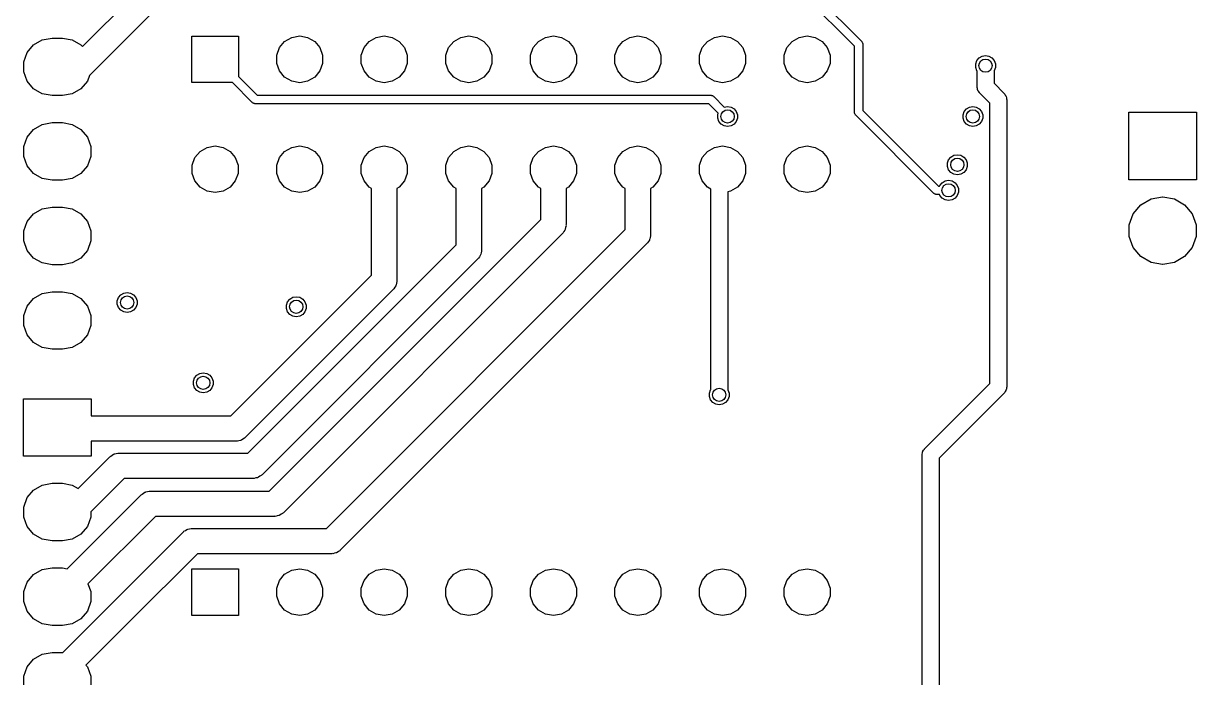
# Model space of a CAD drawing. Extents: x 10 to 287, y -200 to -10.
# Drawn here: x 82.48 to 117.72, y -109.56 to -89.92 of the extents above; entities that cross this region are included whole.
import ezdxf

# ---------------------------------------------------------------- set-up
doc = ezdxf.new("R2010")
doc.units = 0
doc.header["$MEASUREMENT"] = 0
doc.layers.add('BLACK', color=7, linetype='CONTINUOUS')

msp = doc.modelspace()

# ---------------------------------------------------------------- linework, layer by layer
at = {"layer": 'Black'}
for p, q in [((84.2576, -90.6136), (86.6706, -88.2006)), ((105.5, -88.3022), (107.659, -90.4612)), ((107.442, -90.6036), (105.357, -88.519)), ((87.0978, -88.851), (84.468, -91.4808)), ((82.7886, -90.5584), (83.0483, -90.4085)), ((83.0483, -90.4085), (83.3437, -90.3564)), ((83.3437, -90.3564), (83.6563, -90.3564)), ((83.6563, -90.3564), (83.9517, -90.4085)), ((83.9517, -90.4085), (84.2114, -90.5584)), ((87.5411, -91.694), (87.5411, -90.297)), ((87.5411, -90.297), (88.9381, -90.297)), ((88.9381, -90.297), (88.9381, -91.5144)), ((90.1724, -90.6449), (90.3289, -90.4584)), ((90.3289, -90.4584), (90.5398, -90.3366)), ((90.5398, -90.3366), (90.7796, -90.2943)), ((90.7796, -90.2943), (91.0194, -90.3366)), ((91.0194, -90.3366), (91.2303, -90.4584)), ((91.2303, -90.4584), (91.3868, -90.6449)), ((92.7124, -90.6449), (92.8689, -90.4584)), ((92.8689, -90.4584), (93.0798, -90.3366)), ((93.0798, -90.3366), (93.3196, -90.2943)), ((93.3196, -90.2943), (93.5594, -90.3366)), ((93.5594, -90.3366), (93.7703, -90.4584)), ((93.7703, -90.4584), (93.9268, -90.6449)), ((95.2524, -90.6449), (95.4089, -90.4584)), ((95.4089, -90.4584), (95.6198, -90.3366)), ((95.6198, -90.3366), (95.8596, -90.2943)), ((95.8596, -90.2943), (96.0994, -90.3366)), ((96.0994, -90.3366), (96.3103, -90.4584)), ((96.3103, -90.4584), (96.4668, -90.6449)), ((97.7924, -90.6449), (97.9489, -90.4584)), ((97.9489, -90.4584), (98.1598, -90.3366)), ((98.1598, -90.3366), (98.3996, -90.2943)), ((98.3996, -90.2943), (98.6394, -90.3366)), ((98.6394, -90.3366), (98.8503, -90.4584)), ((98.8503, -90.4584), (99.0068, -90.6449)), ((100.332, -90.6449), (100.489, -90.4584)), ((100.489, -90.4584), (100.7, -90.3366)), ((100.7, -90.3366), (100.94, -90.2943)), ((100.94, -90.2943), (101.179, -90.3366)), ((101.179, -90.3366), (101.39, -90.4584)), ((101.39, -90.4584), (101.547, -90.6449)), ((102.872, -90.6449), (103.029, -90.4584)), ((103.029, -90.4584), (103.24, -90.3366)), ((103.24, -90.3366), (103.48, -90.2943)), ((103.48, -90.2943), (103.719, -90.3366)), ((103.719, -90.3366), (103.93, -90.4584)), ((103.93, -90.4584), (104.087, -90.6449)), ((105.412, -90.6449), (105.569, -90.4584)), ((105.569, -90.4584), (105.78, -90.3366)), ((105.78, -90.3366), (106.02, -90.2943)), ((106.02, -90.2943), (106.259, -90.3366)), ((106.259, -90.3366), (106.47, -90.4584)), ((106.47, -90.4584), (106.627, -90.6449)), ((107.659, -90.4612), (107.662, -90.4658)), ((107.662, -90.4658), (107.666, -90.4694)), ((107.666, -90.4694), (107.675, -90.4837)), ((107.675, -90.4837), (107.684, -90.4973)), ((107.684, -90.4973), (107.686, -90.5027)), ((107.686, -90.5027), (107.688, -90.5076)), ((107.688, -90.5076), (107.691, -90.5239)), ((107.691, -90.5239), (107.696, -90.5399)), ((107.696, -90.5399), (107.695, -90.5455)), ((107.695, -90.5455), (107.696, -90.551)), ((82.4932, -91.07), (82.5958, -90.7882)), ((82.5958, -90.7882), (82.7886, -90.5584)), ((84.2114, -90.5584), (84.2576, -90.6136)), ((90.0891, -90.8737), (90.1724, -90.6449)), ((90.0891, -91.1173), (90.0891, -90.8737)), ((91.3868, -90.6449), (91.4701, -90.8737)), ((91.4701, -90.8737), (91.4701, -91.1173)), ((92.6291, -90.8737), (92.7124, -90.6449)), ((92.6291, -91.1173), (92.6291, -90.8737)), ((93.9268, -90.6449), (94.0101, -90.8737)), ((94.0101, -90.8737), (94.0101, -91.1173)), ((95.1691, -90.8737), (95.2524, -90.6449)), ((95.1691, -91.1173), (95.1691, -90.8737)), ((96.4668, -90.6449), (96.5501, -90.8737)), ((96.5501, -90.8737), (96.5501, -91.1173)), ((97.7091, -90.8737), (97.7924, -90.6449)), ((97.7091, -91.1173), (97.7091, -90.8737)), ((99.0068, -90.6449), (99.0901, -90.8737)), ((99.0901, -90.8737), (99.0901, -91.1173)), ((100.249, -90.8737), (100.332, -90.6449)), ((100.249, -91.1173), (100.249, -90.8737)), ((101.547, -90.6449), (101.63, -90.8737)), ((101.63, -90.8737), (101.63, -91.1173)), ((102.789, -90.8737), (102.872, -90.6449)), ((102.789, -91.1173), (102.789, -90.8737)), ((104.087, -90.6449), (104.17, -90.8737)), ((104.17, -90.8737), (104.17, -91.1173)), ((105.329, -90.8737), (105.412, -90.6449)), ((105.329, -91.1173), (105.329, -90.8737)), ((106.627, -90.6449), (106.71, -90.8737)), ((106.71, -90.8737), (106.71, -91.1173)), ((107.442, -92.583), (107.442, -90.6036)), ((107.696, -90.551), (107.696, -92.5304)), ((111.276, -90.9033), (111.379, -90.8851)), ((111.379, -90.8851), (111.482, -90.9033)), ((82.4932, -91.37), (82.4932, -91.07)), ((90.1724, -91.3461), (90.0891, -91.1173)), ((91.4701, -91.1173), (91.3868, -91.3461)), ((92.7124, -91.3461), (92.6291, -91.1173)), ((94.0101, -91.1173), (93.9268, -91.3461)), ((95.2524, -91.3461), (95.1691, -91.1173)), ((96.5501, -91.1173), (96.4668, -91.3461)), ((97.7924, -91.3461), (97.7091, -91.1173)), ((99.0901, -91.1173), (99.0068, -91.3461)), ((100.332, -91.3461), (100.249, -91.1173)), ((101.63, -91.1173), (101.547, -91.3461)), ((102.872, -91.3461), (102.789, -91.1173)), ((104.17, -91.1173), (104.087, -91.3461)), ((105.412, -91.3461), (105.329, -91.1173)), ((106.71, -91.1173), (106.627, -91.3461)), ((111.083, -91.1338), (111.118, -91.0356)), ((111.083, -91.2382), (111.083, -91.1338)), ((111.118, -91.3364), (111.083, -91.2382)), ((111.118, -91.0356), (111.186, -90.9555)), ((111.186, -90.9555), (111.276, -90.9033)), ((111.482, -90.9033), (111.572, -90.9555)), ((111.572, -90.9555), (111.64, -91.0356)), ((111.64, -91.0356), (111.675, -91.1338)), ((111.675, -91.2382), (111.64, -91.3364)), ((111.675, -91.1338), (111.675, -91.2382)), ((82.5958, -91.6518), (82.4932, -91.37)), ((84.4659, -91.4823), (84.4042, -91.6518)), ((84.468, -91.4808), (84.4659, -91.4823)), ((88.9381, -91.5144), (89.4987, -92.075)), ((90.3289, -91.5326), (90.1724, -91.3461)), ((90.5398, -91.6544), (90.3289, -91.5326)), ((91.2303, -91.5326), (91.0194, -91.6544)), ((91.3868, -91.3461), (91.2303, -91.5326)), ((92.8689, -91.5326), (92.7124, -91.3461)), ((93.0798, -91.6544), (92.8689, -91.5326)), ((93.7703, -91.5326), (93.5594, -91.6544)), ((93.9268, -91.3461), (93.7703, -91.5326)), ((95.4089, -91.5326), (95.2524, -91.3461)), ((95.6198, -91.6544), (95.4089, -91.5326)), ((96.3103, -91.5326), (96.0994, -91.6544)), ((96.4668, -91.3461), (96.3103, -91.5326)), ((97.9489, -91.5326), (97.7924, -91.3461)), ((98.1598, -91.6544), (97.9489, -91.5326)), ((98.8503, -91.5326), (98.6394, -91.6544)), ((99.0068, -91.3461), (98.8503, -91.5326)), ((100.489, -91.5326), (100.332, -91.3461)), ((100.7, -91.6544), (100.489, -91.5326)), ((101.39, -91.5326), (101.179, -91.6544)), ((101.547, -91.3461), (101.39, -91.5326)), ((103.029, -91.5326), (102.872, -91.3461)), ((103.24, -91.6544), (103.029, -91.5326)), ((103.93, -91.5326), (103.719, -91.6544)), ((104.087, -91.3461), (103.93, -91.5326)), ((105.569, -91.5326), (105.412, -91.3461)), ((105.78, -91.6544), (105.569, -91.5326)), ((106.47, -91.5326), (106.259, -91.6544)), ((106.627, -91.3461), (106.47, -91.5326)), ((111.125, -91.3442), (111.118, -91.3364)), ((111.125, -91.821), (111.125, -91.3442)), ((111.64, -91.3364), (111.633, -91.3442)), ((111.633, -91.3442), (111.633, -91.7158)), ((82.7886, -91.8816), (82.5958, -91.6518)), ((83.0483, -92.0315), (82.7886, -91.8816)), ((84.2114, -91.8816), (83.9517, -92.0315)), ((84.4042, -91.6518), (84.2114, -91.8816)), ((88.7585, -91.694), (87.5411, -91.694)), ((89.3563, -92.2918), (88.7585, -91.694)), ((90.7796, -91.6967), (90.5398, -91.6544)), ((91.0194, -91.6544), (90.7796, -91.6967)), ((93.3196, -91.6967), (93.0798, -91.6544)), ((93.5594, -91.6544), (93.3196, -91.6967)), ((95.8596, -91.6967), (95.6198, -91.6544)), ((96.0994, -91.6544), (95.8596, -91.6967)), ((98.3996, -91.6967), (98.1598, -91.6544)), ((98.6394, -91.6544), (98.3996, -91.6967)), ((100.94, -91.6967), (100.7, -91.6544)), ((101.179, -91.6544), (100.94, -91.6967)), ((103.48, -91.6967), (103.24, -91.6544)), ((103.719, -91.6544), (103.48, -91.6967)), ((106.02, -91.6967), (105.78, -91.6544)), ((106.259, -91.6544), (106.02, -91.6967)), ((111.127, -91.832), (111.125, -91.821)), ((111.126, -91.8431), (111.127, -91.832)), ((111.135, -91.8752), (111.126, -91.8431)), ((111.14, -91.9079), (111.135, -91.8752)), ((111.146, -91.9176), (111.14, -91.9079)), ((111.149, -91.9283), (111.146, -91.9176)), ((111.168, -91.9555), (111.149, -91.9283)), ((111.184, -91.9843), (111.168, -91.9555)), ((111.633, -91.7158), (111.94, -92.0224)), ((83.3437, -92.0836), (83.0483, -92.0315)), ((83.6563, -92.0836), (83.3437, -92.0836)), ((83.9517, -92.0315), (83.6563, -92.0836)), ((89.3609, -92.295), (89.3563, -92.2918)), ((89.3645, -92.2993), (89.3609, -92.295)), ((89.3788, -92.3076), (89.3645, -92.2993)), ((89.3924, -92.3171), (89.3788, -92.3076)), ((89.4987, -92.075), (103.124, -92.075)), ((103.124, -92.075), (103.13, -92.076)), ((103.13, -92.076), (103.135, -92.0755)), ((103.135, -92.0755), (103.151, -92.0798)), ((103.151, -92.0798), (103.167, -92.0827)), ((103.167, -92.0827), (103.172, -92.0855)), ((103.172, -92.0855), (103.178, -92.0869)), ((103.178, -92.0869), (103.191, -92.0964)), ((103.191, -92.0964), (103.206, -92.1047)), ((103.206, -92.1047), (103.209, -92.109)), ((103.209, -92.109), (103.214, -92.1122)), ((103.214, -92.1122), (103.529, -92.4274)), ((111.193, -91.9915), (111.184, -91.9843)), ((111.199, -92.0006), (111.193, -91.9915)), ((111.506, -92.3072), (111.199, -92.0006)), ((111.506, -100.733), (111.506, -92.3072)), ((111.94, -92.0224), (111.946, -92.0315)), ((111.946, -92.0315), (111.955, -92.0387)), ((111.955, -92.0387), (111.971, -92.0675)), ((111.971, -92.0675), (111.99, -92.0947)), ((111.99, -92.0947), (111.993, -92.1054)), ((111.993, -92.1054), (111.999, -92.1151)), ((111.999, -92.1151), (112.004, -92.1478)), ((112.004, -92.1478), (112.013, -92.1799)), ((112.013, -92.1799), (112.012, -92.191)), ((112.012, -92.191), (112.014, -92.202)), ((112.014, -92.202), (112.014, -100.838)), ((89.3978, -92.3185), (89.3924, -92.3171)), ((89.4027, -92.3213), (89.3978, -92.3185)), ((89.419, -92.3242), (89.4027, -92.3213)), ((89.435, -92.3285), (89.419, -92.3242)), ((89.4406, -92.328), (89.435, -92.3285)), ((89.4461, -92.329), (89.4406, -92.328)), ((103.071, -92.329), (89.4461, -92.329)), ((103.353, -92.6105), (103.071, -92.329)), ((103.336, -92.6578), (103.353, -92.6105)), ((103.336, -92.7622), (103.336, -92.6578)), ((103.529, -92.4273), (103.632, -92.4091)), ((103.529, -92.4274), (103.529, -92.4273)), ((103.632, -92.4091), (103.735, -92.4273)), ((103.735, -92.4273), (103.825, -92.4795)), ((103.825, -92.4795), (103.893, -92.5596)), ((103.893, -92.5596), (103.928, -92.6578)), ((103.928, -92.6578), (103.928, -92.7622)), ((107.443, -92.5885), (107.442, -92.583)), ((107.442, -92.5941), (107.443, -92.5885)), ((107.447, -92.6101), (107.442, -92.5941)), ((107.45, -92.6264), (107.447, -92.6101)), ((107.452, -92.6313), (107.45, -92.6264)), ((107.454, -92.6367), (107.452, -92.6313)), ((107.463, -92.6503), (107.454, -92.6367)), ((107.472, -92.6646), (107.463, -92.6503)), ((107.696, -92.5304), (109.969, -94.803)), ((110.702, -92.6578), (110.737, -92.5596)), ((110.702, -92.7622), (110.702, -92.6578)), ((110.737, -92.5596), (110.805, -92.4795)), ((110.805, -92.4795), (110.895, -92.4273)), ((110.895, -92.4273), (110.998, -92.4091)), ((110.998, -92.4091), (111.101, -92.4273)), ((111.101, -92.4273), (111.191, -92.4795)), ((111.191, -92.4795), (111.259, -92.5596)), ((111.259, -92.5596), (111.294, -92.6578)), ((111.294, -92.6578), (111.294, -92.7622)), ((115.684, -94.616), (115.684, -92.584)), ((115.684, -92.584), (117.716, -92.584)), ((117.716, -92.584), (117.716, -94.616)), ((82.7886, -93.0984), (83.0483, -92.9485)), ((83.0483, -92.9485), (83.3437, -92.8964)), ((83.3437, -92.8964), (83.6563, -92.8964)), ((83.6563, -92.8964), (83.9517, -92.9485)), ((83.9517, -92.9485), (84.2114, -93.0984)), ((103.371, -92.8604), (103.336, -92.7622)), ((103.439, -92.9405), (103.371, -92.8604)), ((103.529, -92.9927), (103.439, -92.9405)), ((103.632, -93.0109), (103.529, -92.9927)), ((103.735, -92.9927), (103.632, -93.0109)), ((103.825, -92.9405), (103.735, -92.9927)), ((103.893, -92.8604), (103.825, -92.9405)), ((103.928, -92.7622), (103.893, -92.8604)), ((107.476, -92.6682), (107.472, -92.6646)), ((107.479, -92.6728), (107.476, -92.6682)), ((109.826, -95.0198), (107.479, -92.6728)), ((110.737, -92.8604), (110.702, -92.7622)), ((110.805, -92.9405), (110.737, -92.8604)), ((110.895, -92.9927), (110.805, -92.9405)), ((110.998, -93.0109), (110.895, -92.9927)), ((111.101, -92.9927), (110.998, -93.0109)), ((111.191, -92.9405), (111.101, -92.9927)), ((111.259, -92.8604), (111.191, -92.9405)), ((111.294, -92.7622), (111.259, -92.8604)), ((82.4932, -93.61), (82.5958, -93.3282)), ((82.5958, -93.3282), (82.7886, -93.0984)), ((84.2114, -93.0984), (84.4042, -93.3282)), ((84.4042, -93.3282), (84.5068, -93.61)), ((82.4932, -93.91), (82.4932, -93.61)), ((84.5068, -93.61), (84.5068, -93.91)), ((87.7889, -93.7604), (87.9998, -93.6386)), ((87.9998, -93.6386), (88.2396, -93.5963)), ((88.2396, -93.5963), (88.4794, -93.6386)), ((88.4794, -93.6386), (88.6903, -93.7604)), ((90.3289, -93.7604), (90.5398, -93.6386)), ((90.5398, -93.6386), (90.7796, -93.5963)), ((90.7796, -93.5963), (91.0194, -93.6386)), ((91.0194, -93.6386), (91.2303, -93.7604)), ((92.8689, -93.7604), (93.0798, -93.6386)), ((93.0798, -93.6386), (93.3196, -93.5963)), ((93.3196, -93.5963), (93.5594, -93.6386)), ((93.5594, -93.6386), (93.7703, -93.7604)), ((95.4089, -93.7604), (95.6198, -93.6386)), ((95.6198, -93.6386), (95.8596, -93.5963)), ((95.8596, -93.5963), (96.0994, -93.6386)), ((96.0994, -93.6386), (96.3103, -93.7604)), ((97.9489, -93.7604), (98.1598, -93.6386)), ((98.1598, -93.6386), (98.3996, -93.5963)), ((98.3996, -93.5963), (98.6394, -93.6386)), ((98.6394, -93.6386), (98.8503, -93.7604)), ((100.489, -93.7604), (100.7, -93.6386)), ((100.7, -93.6386), (100.94, -93.5963)), ((100.94, -93.5963), (101.179, -93.6386)), ((101.179, -93.6386), (101.39, -93.7604)), ((103.029, -93.7604), (103.24, -93.6386)), ((103.24, -93.6386), (103.48, -93.5963)), ((103.48, -93.5963), (103.719, -93.6386)), ((103.719, -93.6386), (103.93, -93.7604)), ((105.569, -93.7604), (105.78, -93.6386)), ((105.78, -93.6386), (106.02, -93.5963)), ((106.02, -93.5963), (106.259, -93.6386)), ((106.259, -93.6386), (106.47, -93.7604)), ((82.5958, -94.1918), (82.4932, -93.91)), ((84.5068, -93.91), (84.4042, -94.1918)), ((87.5491, -94.1757), (87.6324, -93.9469)), ((87.6324, -93.9469), (87.7889, -93.7604)), ((88.6903, -93.7604), (88.8468, -93.9469)), ((88.8468, -93.9469), (88.9301, -94.1757)), ((90.0891, -94.1757), (90.1724, -93.9469)), ((90.1724, -93.9469), (90.3289, -93.7604)), ((91.2303, -93.7604), (91.3868, -93.9469)), ((91.3868, -93.9469), (91.4701, -94.1757)), ((92.6291, -94.1757), (92.7124, -93.9469)), ((92.7124, -93.9469), (92.8689, -93.7604)), ((93.7703, -93.7604), (93.9268, -93.9469)), ((93.9268, -93.9469), (94.0101, -94.1757)), ((95.1691, -94.1757), (95.2524, -93.9469)), ((95.2524, -93.9469), (95.4089, -93.7604)), ((96.3103, -93.7604), (96.4668, -93.9469)), ((96.4668, -93.9469), (96.5501, -94.1757)), ((97.7091, -94.1757), (97.7924, -93.9469)), ((97.7924, -93.9469), (97.9489, -93.7604)), ((98.8503, -93.7604), (99.0068, -93.9469)), ((99.0068, -93.9469), (99.0901, -94.1757)), ((100.249, -94.1757), (100.332, -93.9469)), ((100.332, -93.9469), (100.489, -93.7604)), ((101.39, -93.7604), (101.547, -93.9469)), ((101.547, -93.9469), (101.63, -94.1757)), ((102.789, -94.1757), (102.872, -93.9469)), ((102.872, -93.9469), (103.029, -93.7604)), ((103.93, -93.7604), (104.087, -93.9469)), ((104.087, -93.9469), (104.17, -94.1757)), ((105.329, -94.1757), (105.412, -93.9469)), ((105.412, -93.9469), (105.569, -93.7604)), ((106.47, -93.7604), (106.627, -93.9469)), ((106.627, -93.9469), (106.71, -94.1757)), ((110.236, -94.1078), (110.271, -94.0096)), ((110.271, -94.0096), (110.339, -93.9295)), ((110.339, -93.9295), (110.429, -93.8773)), ((110.429, -93.8773), (110.532, -93.8591)), ((110.532, -93.8591), (110.635, -93.8773)), ((110.635, -93.8773), (110.725, -93.9295)), ((110.725, -93.9295), (110.793, -94.0096)), ((110.793, -94.0096), (110.828, -94.1078)), ((82.7886, -94.4216), (82.5958, -94.1918)), ((83.0483, -94.5715), (82.7886, -94.4216)), ((84.2114, -94.4216), (83.9517, -94.5715)), ((84.4042, -94.1918), (84.2114, -94.4216)), ((87.5491, -94.4193), (87.5491, -94.1757)), ((87.6324, -94.6481), (87.5491, -94.4193)), ((88.9301, -94.4193), (88.8468, -94.6481)), ((88.9301, -94.1757), (88.9301, -94.4193)), ((90.0891, -94.4193), (90.0891, -94.1757)), ((90.1724, -94.6481), (90.0891, -94.4193)), ((91.4701, -94.4193), (91.3868, -94.6481)), ((91.4701, -94.1757), (91.4701, -94.4193)), ((92.6291, -94.4193), (92.6291, -94.1757)), ((92.7124, -94.6481), (92.6291, -94.4193)), ((94.0101, -94.4193), (93.9268, -94.6481)), ((94.0101, -94.1757), (94.0101, -94.4193)), ((95.1691, -94.4193), (95.1691, -94.1757)), ((95.2524, -94.6481), (95.1691, -94.4193)), ((96.5501, -94.4193), (96.4668, -94.6481)), ((96.5501, -94.1757), (96.5501, -94.4193)), ((97.7091, -94.4193), (97.7091, -94.1757)), ((97.7924, -94.6481), (97.7091, -94.4193)), ((99.0901, -94.4193), (99.0068, -94.6481)), ((99.0901, -94.1757), (99.0901, -94.4193)), ((100.249, -94.4193), (100.249, -94.1757)), ((100.332, -94.6481), (100.249, -94.4193)), ((101.63, -94.4193), (101.547, -94.6481)), ((101.63, -94.1757), (101.63, -94.4193)), ((102.789, -94.4193), (102.789, -94.1757)), ((102.872, -94.6481), (102.789, -94.4193)), ((104.17, -94.4193), (104.087, -94.6481)), ((104.17, -94.1757), (104.17, -94.4193)), ((105.329, -94.4193), (105.329, -94.1757)), ((105.412, -94.6481), (105.329, -94.4193)), ((106.71, -94.4193), (106.627, -94.6481)), ((106.71, -94.1757), (106.71, -94.4193)), ((110.236, -94.2122), (110.236, -94.1078)), ((110.271, -94.3104), (110.236, -94.2122)), ((110.339, -94.3905), (110.271, -94.3104)), ((110.429, -94.4427), (110.339, -94.3905)), ((110.725, -94.3905), (110.635, -94.4427)), ((110.793, -94.3104), (110.725, -94.3905)), ((110.828, -94.2122), (110.793, -94.3104)), ((110.828, -94.1078), (110.828, -94.2122)), ((83.3437, -94.6236), (83.0483, -94.5715)), ((83.6563, -94.6236), (83.3437, -94.6236)), ((83.9517, -94.5715), (83.6563, -94.6236)), ((87.7889, -94.8346), (87.6324, -94.6481)), ((88.8468, -94.6481), (88.6903, -94.8346)), ((90.3289, -94.8346), (90.1724, -94.6481)), ((91.3868, -94.6481), (91.2303, -94.8346)), ((92.8689, -94.8346), (92.7124, -94.6481)), ((93.9268, -94.6481), (93.7703, -94.8346)), ((95.4089, -94.8346), (95.2524, -94.6481)), ((96.4668, -94.6481), (96.3103, -94.8346)), ((97.9489, -94.8346), (97.7924, -94.6481)), ((99.0068, -94.6481), (98.8503, -94.8346)), ((100.489, -94.8346), (100.332, -94.6481)), ((101.547, -94.6481), (101.39, -94.8346)), ((103.029, -94.8346), (102.872, -94.6481)), ((104.087, -94.6481), (103.93, -94.8346)), ((105.569, -94.8346), (105.412, -94.6481)), ((106.627, -94.6481), (106.47, -94.8346)), ((110.009, -94.7796), (110.077, -94.6995)), ((110.077, -94.6995), (110.167, -94.6473)), ((110.167, -94.6473), (110.27, -94.6291)), ((110.27, -94.6291), (110.373, -94.6473)), ((110.373, -94.6473), (110.463, -94.6995)), ((110.532, -94.4609), (110.429, -94.4427)), ((110.463, -94.6995), (110.531, -94.7796)), ((110.635, -94.4427), (110.532, -94.4609)), ((117.716, -94.616), (115.684, -94.616)), ((87.9998, -94.9564), (87.7889, -94.8346)), ((88.2396, -94.9987), (87.9998, -94.9564)), ((88.4794, -94.9564), (88.2396, -94.9987)), ((88.6903, -94.8346), (88.4794, -94.9564)), ((90.5398, -94.9564), (90.3289, -94.8346)), ((90.7796, -94.9987), (90.5398, -94.9564)), ((91.0194, -94.9564), (90.7796, -94.9987)), ((91.2303, -94.8346), (91.0194, -94.9564)), ((92.9386, -94.8749), (92.8689, -94.8346)), ((92.9386, -97.4798), (92.9386, -94.8749)), ((93.7703, -94.8346), (93.7006, -94.8749)), ((93.7006, -94.8749), (93.7006, -97.6376)), ((95.4786, -94.8749), (95.4089, -94.8346)), ((95.4786, -96.5626), (95.4786, -94.8749)), ((96.3103, -94.8346), (96.2406, -94.8749)), ((96.2406, -94.8749), (96.2406, -96.7204)), ((98.0186, -94.8749), (97.9489, -94.8346)), ((98.0186, -95.8026), (98.0186, -94.8749)), ((98.8503, -94.8346), (98.7806, -94.8749)), ((98.7806, -94.8749), (98.7806, -95.9604)), ((100.559, -94.8749), (100.489, -94.8346)), ((100.559, -96.1026), (100.559, -94.8749)), ((101.39, -94.8346), (101.321, -94.8749)), ((101.321, -94.8749), (101.321, -96.2604)), ((103.126, -94.8907), (103.029, -94.8346)), ((103.126, -100.912), (103.126, -94.8907)), ((103.719, -94.9564), (103.634, -94.9714)), ((103.634, -94.9714), (103.634, -100.912)), ((103.93, -94.8346), (103.719, -94.9564)), ((105.78, -94.9564), (105.569, -94.8346)), ((106.02, -94.9987), (105.78, -94.9564)), ((106.259, -94.9564), (106.02, -94.9987)), ((106.47, -94.8346), (106.259, -94.9564)), ((109.831, -95.023), (109.826, -95.0198)), ((109.834, -95.0273), (109.831, -95.023)), ((109.849, -95.0356), (109.834, -95.0273)), ((109.862, -95.0451), (109.849, -95.0356)), ((109.868, -95.0465), (109.862, -95.0451)), ((109.873, -95.0493), (109.868, -95.0465)), ((109.889, -95.0522), (109.873, -95.0493)), ((109.905, -95.0565), (109.889, -95.0522)), ((109.91, -95.056), (109.905, -95.0565)), ((109.916, -95.057), (109.91, -95.056)), ((110.001, -95.057), (109.916, -95.057)), ((109.969, -94.803), (110.001, -94.803)), ((110.001, -94.803), (110.009, -94.7796)), ((110.009, -95.0804), (110.001, -95.057)), ((110.077, -95.1605), (110.009, -95.0804)), ((110.531, -95.0804), (110.463, -95.1605)), ((110.531, -94.7796), (110.566, -94.8778)), ((110.566, -94.9822), (110.531, -95.0804)), ((110.566, -94.8778), (110.566, -94.9822)), ((116.349, -95.1853), (116.696, -95.124)), ((116.696, -95.124), (116.704, -95.124)), ((116.704, -95.124), (117.051, -95.1853)), ((83.0483, -95.4885), (83.3437, -95.4364)), ((83.3437, -95.4364), (83.6563, -95.4364)), ((83.6563, -95.4364), (83.9517, -95.4885)), ((110.167, -95.2127), (110.077, -95.1605)), ((110.27, -95.2309), (110.167, -95.2127)), ((110.373, -95.2127), (110.27, -95.2309)), ((110.463, -95.1605), (110.373, -95.2127)), ((115.816, -95.632), (116.043, -95.3617)), ((116.043, -95.3617), (116.349, -95.1853)), ((117.051, -95.1853), (117.357, -95.3617)), ((117.357, -95.3617), (117.584, -95.632)), ((82.5958, -95.8682), (82.7886, -95.6384)), ((82.7886, -95.6384), (83.0483, -95.4885)), ((83.9517, -95.4885), (84.2114, -95.6384)), ((84.2114, -95.6384), (84.4042, -95.8682)), ((89.8622, -103.959), (98.0186, -95.8026)), ((115.696, -95.9636), (115.816, -95.632)), ((117.584, -95.632), (117.704, -95.9636)), ((82.4932, -96.15), (82.5958, -95.8682)), ((82.4932, -96.45), (82.4932, -96.15)), ((84.4042, -95.8682), (84.5068, -96.15)), ((84.5068, -96.15), (84.5068, -96.45)), ((91.5822, -105.079), (100.559, -96.1026)), ((98.7164, -96.1622), (98.6915, -96.2053)), ((98.7449, -96.1214), (98.7164, -96.1622)), ((98.7492, -96.1052), (98.7449, -96.1214)), ((98.7576, -96.0907), (98.7492, -96.1052)), ((98.7663, -96.0417), (98.7576, -96.0907)), ((98.7792, -95.9936), (98.7663, -96.0417)), ((98.7806, -95.9604), (98.7777, -95.9769)), ((98.7777, -95.9769), (98.7792, -95.9936)), ((115.696, -96.3164), (115.696, -95.9636)), ((117.704, -95.9636), (117.704, -96.3164)), ((82.5958, -96.7318), (82.4932, -96.45)), ((84.5068, -96.45), (84.4042, -96.7318)), ((98.669, -96.2298), (90.2894, -104.609)), ((101.209, -96.5298), (92.0094, -105.729)), ((98.6786, -96.2161), (98.669, -96.2298)), ((98.6915, -96.2053), (98.6786, -96.2161)), ((101.219, -96.5161), (101.209, -96.5298)), ((101.231, -96.5053), (101.219, -96.5161)), ((101.256, -96.4622), (101.231, -96.5053)), ((101.285, -96.4214), (101.256, -96.4622)), ((101.289, -96.4052), (101.285, -96.4214)), ((101.298, -96.3907), (101.289, -96.4052)), ((101.306, -96.3417), (101.298, -96.3907)), ((101.319, -96.2936), (101.306, -96.3417)), ((101.321, -96.2604), (101.318, -96.2769)), ((101.318, -96.2769), (101.319, -96.2936)), ((115.816, -96.648), (115.696, -96.3164)), ((117.704, -96.3164), (117.584, -96.648)), ((82.7886, -96.9616), (82.5958, -96.7318)), ((84.4042, -96.7318), (84.2114, -96.9616)), ((89.2222, -102.819), (95.4786, -96.5626)), ((96.2049, -96.8814), (96.1764, -96.9222)), ((96.2092, -96.8652), (96.2049, -96.8814)), ((96.2176, -96.8507), (96.2092, -96.8652)), ((96.2263, -96.8017), (96.2176, -96.8507)), ((96.2391, -96.7536), (96.2263, -96.8017)), ((96.2406, -96.7204), (96.2377, -96.7369)), ((96.2377, -96.7369), (96.2391, -96.7536)), ((116.043, -96.9183), (115.816, -96.648)), ((117.584, -96.648), (117.357, -96.9183)), ((83.0483, -97.1115), (82.7886, -96.9616)), ((83.3437, -97.1636), (83.0483, -97.1115)), ((83.6563, -97.1636), (83.3437, -97.1636)), ((83.9517, -97.1115), (83.6563, -97.1636)), ((84.2114, -96.9616), (83.9517, -97.1115)), ((96.129, -96.9898), (89.6494, -103.469)), ((96.1386, -96.9761), (96.129, -96.9898)), ((96.1515, -96.9653), (96.1386, -96.9761)), ((96.1764, -96.9222), (96.1515, -96.9653)), ((116.349, -97.0947), (116.043, -96.9183)), ((116.696, -97.156), (116.349, -97.0947)), ((116.704, -97.156), (116.696, -97.156)), ((117.051, -97.0947), (116.704, -97.156)), ((117.357, -96.9183), (117.051, -97.0947)), ((88.7168, -101.702), (92.9386, -97.4798)), ((93.589, -97.907), (89.144, -102.352)), ((93.5986, -97.8933), (93.589, -97.907)), ((93.6115, -97.8825), (93.5986, -97.8933)), ((93.6364, -97.8394), (93.6115, -97.8825)), ((93.6649, -97.7986), (93.6364, -97.8394)), ((93.6692, -97.7824), (93.6649, -97.7986)), ((93.6776, -97.7679), (93.6692, -97.7824)), ((93.6863, -97.7189), (93.6776, -97.7679)), ((93.6991, -97.6708), (93.6863, -97.7189)), ((93.7006, -97.6376), (93.6977, -97.6541)), ((93.6977, -97.6541), (93.6991, -97.6708)), ((82.5958, -98.4082), (82.7886, -98.1784)), ((82.7886, -98.1784), (83.0483, -98.0285)), ((83.0483, -98.0285), (83.3437, -97.9764)), ((83.3437, -97.9764), (83.6563, -97.9764)), ((83.6563, -97.9764), (83.9517, -98.0285)), ((83.9517, -98.0285), (84.2114, -98.1784)), ((84.2114, -98.1784), (84.4042, -98.4082)), ((85.3017, -98.2458), (85.3374, -98.1476)), ((85.3017, -98.3502), (85.3017, -98.2458)), ((85.3374, -98.1476), (85.4046, -98.0675)), ((85.4046, -98.0675), (85.4951, -98.0153)), ((85.4951, -98.0153), (85.598, -97.9971)), ((85.598, -97.9971), (85.7009, -98.0153)), ((85.7009, -98.0153), (85.7914, -98.0675)), ((85.7914, -98.0675), (85.8586, -98.1476)), ((85.8586, -98.1476), (85.8943, -98.2458)), ((85.8943, -98.2458), (85.8943, -98.3502)), ((90.3817, -98.3728), (90.4174, -98.2746)), ((90.4174, -98.2746), (90.4846, -98.1945)), ((90.4846, -98.1945), (90.5751, -98.1423)), ((90.5751, -98.1423), (90.678, -98.1241)), ((90.678, -98.1241), (90.7809, -98.1423)), ((90.7809, -98.1423), (90.8714, -98.1945)), ((90.8714, -98.1945), (90.9386, -98.2746)), ((90.9386, -98.2746), (90.9743, -98.3728)), ((82.4932, -98.69), (82.5958, -98.4082)), ((84.4042, -98.4082), (84.5068, -98.69)), ((85.3374, -98.4484), (85.3017, -98.3502)), ((85.4046, -98.5285), (85.3374, -98.4484)), ((85.4951, -98.5807), (85.4046, -98.5285)), ((85.598, -98.5989), (85.4951, -98.5807)), ((85.7009, -98.5807), (85.598, -98.5989)), ((85.7914, -98.5285), (85.7009, -98.5807)), ((85.8586, -98.4484), (85.7914, -98.5285)), ((85.8943, -98.3502), (85.8586, -98.4484)), ((90.3817, -98.4772), (90.3817, -98.3728)), ((90.4174, -98.5754), (90.3817, -98.4772)), ((90.4846, -98.6555), (90.4174, -98.5754)), ((90.9386, -98.5754), (90.8714, -98.6555)), ((90.9743, -98.4772), (90.9386, -98.5754)), ((90.9743, -98.3728), (90.9743, -98.4772)), ((82.4932, -98.99), (82.4932, -98.69)), ((82.5958, -99.2718), (82.4932, -98.99)), ((84.5068, -98.99), (84.4042, -99.2718)), ((84.5068, -98.69), (84.5068, -98.99)), ((90.5751, -98.7077), (90.4846, -98.6555)), ((90.678, -98.7259), (90.5751, -98.7077)), ((90.7809, -98.7077), (90.678, -98.7259)), ((90.8714, -98.6555), (90.7809, -98.7077)), ((82.7886, -99.5016), (82.5958, -99.2718)), ((84.4042, -99.2718), (84.2114, -99.5016)), ((83.0483, -99.6515), (82.7886, -99.5016)), ((83.3437, -99.7036), (83.0483, -99.6515)), ((83.6563, -99.7036), (83.3437, -99.7036)), ((83.9517, -99.6515), (83.6563, -99.7036)), ((84.2114, -99.5016), (83.9517, -99.6515)), ((87.7811, -100.428), (87.884, -100.41)), ((87.884, -100.41), (87.9869, -100.428)), ((87.5877, -100.659), (87.6234, -100.561)), ((87.5877, -100.763), (87.5877, -100.659)), ((87.6234, -100.861), (87.5877, -100.763)), ((87.6234, -100.561), (87.6906, -100.481)), ((87.6906, -100.481), (87.7811, -100.428)), ((87.9869, -100.428), (88.0774, -100.481)), ((88.0774, -100.481), (88.1446, -100.561)), ((88.1446, -100.561), (88.1803, -100.659)), ((88.1803, -100.763), (88.1446, -100.861)), ((88.1803, -100.659), (88.1803, -100.763)), ((109.548, -102.69), (111.506, -100.733)), ((87.6906, -100.941), (87.6234, -100.861)), ((87.7811, -100.994), (87.6906, -100.941)), ((87.884, -101.012), (87.7811, -100.994)), ((87.9869, -100.994), (87.884, -101.012)), ((88.0774, -100.941), (87.9869, -100.994)), ((88.1446, -100.861), (88.0774, -100.941)), ((103.084, -101.018), (103.119, -100.92)), ((103.084, -101.122), (103.084, -101.018)), ((103.119, -100.92), (103.126, -100.912)), ((103.634, -100.912), (103.641, -100.92)), ((103.641, -100.92), (103.676, -101.018)), ((103.676, -101.018), (103.676, -101.122)), ((111.94, -101.018), (109.982, -102.975)), ((111.946, -101.008), (111.94, -101.018)), ((111.955, -101.001), (111.946, -101.008)), ((111.971, -100.973), (111.955, -101.001)), ((111.99, -100.945), (111.971, -100.973)), ((111.993, -100.935), (111.99, -100.945)), ((111.999, -100.925), (111.993, -100.935)), ((112.004, -100.892), (111.999, -100.925)), ((112.013, -100.86), (112.004, -100.892)), ((112.014, -100.838), (112.012, -100.849)), ((112.012, -100.849), (112.013, -100.86)), ((82.484, -102.914), (82.484, -101.186)), ((82.484, -101.186), (84.516, -101.186)), ((84.516, -101.186), (84.516, -101.702)), ((103.119, -101.22), (103.084, -101.122)), ((103.187, -101.3), (103.119, -101.22)), ((103.277, -101.353), (103.187, -101.3)), ((103.38, -101.371), (103.277, -101.353)), ((103.483, -101.353), (103.38, -101.371)), ((103.573, -101.3), (103.483, -101.353)), ((103.641, -101.22), (103.573, -101.3)), ((103.676, -101.122), (103.641, -101.22)), ((84.516, -101.702), (88.7168, -101.702)), ((88.8746, -102.464), (84.516, -102.464)), ((84.516, -102.464), (84.516, -102.914)), ((88.8911, -102.461), (88.8746, -102.464)), ((88.9078, -102.462), (88.8911, -102.461)), ((88.9559, -102.449), (88.9078, -102.462)), ((89.0049, -102.441), (88.9559, -102.449)), ((89.0194, -102.432), (89.0049, -102.441)), ((89.0356, -102.428), (89.0194, -102.432)), ((89.0764, -102.399), (89.0356, -102.428)), ((89.1195, -102.374), (89.0764, -102.399)), ((89.1303, -102.362), (89.1195, -102.374)), ((89.144, -102.352), (89.1303, -102.362)), ((85.1482, -102.883), (85.189, -102.855)), ((85.189, -102.855), (85.2052, -102.85)), ((85.2052, -102.85), (85.2197, -102.842)), ((85.2197, -102.842), (85.2687, -102.833)), ((85.2687, -102.833), (85.3168, -102.82)), ((85.3168, -102.82), (85.3335, -102.822)), ((85.3335, -102.822), (85.35, -102.819)), ((85.35, -102.819), (89.2222, -102.819)), ((109.474, -102.87), (109.476, -102.859)), ((109.474, -116.735), (109.474, -102.87)), ((109.475, -102.848), (109.484, -102.816)), ((109.476, -102.859), (109.475, -102.848)), ((109.484, -102.816), (109.489, -102.783)), ((109.489, -102.783), (109.495, -102.773)), ((109.495, -102.773), (109.498, -102.763)), ((109.498, -102.763), (109.517, -102.735)), ((109.517, -102.735), (109.533, -102.707)), ((109.533, -102.707), (109.542, -102.7)), ((109.542, -102.7), (109.548, -102.69)), ((84.516, -102.914), (82.484, -102.914)), ((84.1298, -103.881), (85.0806, -102.931)), ((85.0806, -102.931), (85.0943, -102.921)), ((85.0943, -102.921), (85.1051, -102.908)), ((85.1051, -102.908), (85.1482, -102.883)), ((109.982, -102.975), (109.982, -116.84)), ((85.5078, -103.581), (84.5068, -104.582)), ((89.38, -103.581), (85.5078, -103.581)), ((89.3965, -103.578), (89.38, -103.581)), ((89.4132, -103.58), (89.3965, -103.578)), ((89.4613, -103.567), (89.4132, -103.58)), ((89.5103, -103.558), (89.4613, -103.567)), ((89.5248, -103.55), (89.5103, -103.558)), ((89.541, -103.545), (89.5248, -103.55)), ((89.5818, -103.517), (89.541, -103.545)), ((89.6249, -103.492), (89.5818, -103.517)), ((89.6357, -103.479), (89.6249, -103.492)), ((89.6494, -103.469), (89.6357, -103.479)), ((82.5958, -104.158), (82.7886, -103.928)), ((82.7886, -103.928), (83.0483, -103.778)), ((83.0483, -103.778), (83.3437, -103.726)), ((83.3437, -103.726), (83.6563, -103.726)), ((83.6563, -103.726), (83.9517, -103.778)), ((83.9517, -103.778), (84.1298, -103.881)), ((82.4932, -104.44), (82.5958, -104.158)), ((83.7995, -106.292), (86.0206, -104.071)), ((86.0206, -104.071), (86.0343, -104.061)), ((86.0343, -104.061), (86.0451, -104.048)), ((86.0451, -104.048), (86.0882, -104.023)), ((86.0882, -104.023), (86.129, -103.995)), ((86.129, -103.995), (86.1452, -103.99)), ((86.1452, -103.99), (86.1597, -103.982)), ((86.1597, -103.982), (86.2087, -103.973)), ((86.2087, -103.973), (86.2568, -103.96)), ((86.2568, -103.96), (86.2735, -103.962)), ((86.2735, -103.962), (86.29, -103.959)), ((86.29, -103.959), (89.8622, -103.959)), ((82.4932, -104.74), (82.4932, -104.44)), ((84.5068, -104.582), (84.5068, -104.74)), ((90.2649, -104.632), (90.2218, -104.657)), ((90.2757, -104.619), (90.2649, -104.632)), ((90.2894, -104.609), (90.2757, -104.619)), ((82.5958, -105.022), (82.4932, -104.74)), ((84.5068, -104.74), (84.4042, -105.022)), ((86.4478, -104.721), (84.4219, -106.747)), ((90.02, -104.721), (86.4478, -104.721)), ((90.0365, -104.718), (90.02, -104.721)), ((90.0532, -104.72), (90.0365, -104.718)), ((90.1013, -104.707), (90.0532, -104.72)), ((90.1503, -104.698), (90.1013, -104.707)), ((90.1648, -104.69), (90.1503, -104.698)), ((90.181, -104.685), (90.1648, -104.69)), ((90.2218, -104.657), (90.181, -104.685)), ((82.7886, -105.252), (82.5958, -105.022)), ((83.0483, -105.402), (82.7886, -105.252)), ((84.2114, -105.252), (83.9517, -105.402)), ((84.4042, -105.022), (84.2114, -105.252)), ((85.1506, -107.321), (87.2806, -105.191)), ((87.2806, -105.191), (87.2943, -105.181)), ((87.2943, -105.181), (87.3051, -105.168)), ((87.3051, -105.168), (87.3482, -105.143)), ((87.3482, -105.143), (87.389, -105.115)), ((87.389, -105.115), (87.4052, -105.11)), ((87.4052, -105.11), (87.4197, -105.102)), ((87.4197, -105.102), (87.4687, -105.093)), ((87.4687, -105.093), (87.5168, -105.08)), ((87.5168, -105.08), (87.5335, -105.082)), ((87.5335, -105.082), (87.55, -105.079)), ((87.55, -105.079), (91.5822, -105.079)), ((83.3437, -105.454), (83.0483, -105.402)), ((83.6563, -105.454), (83.3437, -105.454)), ((83.9517, -105.402), (83.6563, -105.454)), ((87.7078, -105.841), (85.6894, -107.859)), ((91.74, -105.841), (87.7078, -105.841)), ((91.7565, -105.838), (91.74, -105.841)), ((91.7732, -105.84), (91.7565, -105.838)), ((91.8213, -105.827), (91.7732, -105.84)), ((91.8703, -105.818), (91.8213, -105.827)), ((91.8848, -105.81), (91.8703, -105.818)), ((91.901, -105.805), (91.8848, -105.81)), ((91.9418, -105.777), (91.901, -105.805)), ((91.9849, -105.752), (91.9418, -105.777)), ((91.9957, -105.739), (91.9849, -105.752)), ((92.0094, -105.729), (91.9957, -105.739)), ((82.7886, -106.468), (83.0483, -106.318)), ((83.0483, -106.318), (83.3437, -106.266)), ((83.3437, -106.266), (83.6563, -106.266)), ((83.6563, -106.266), (83.7995, -106.292)), ((87.5411, -107.696), (87.5411, -106.299)), ((87.5411, -106.299), (88.9381, -106.299)), ((88.9381, -106.299), (88.9381, -107.696)), ((90.3289, -106.46), (90.5398, -106.339)), ((90.5398, -106.339), (90.7796, -106.296)), ((90.7796, -106.296), (91.0194, -106.339)), ((91.0194, -106.339), (91.2303, -106.46)), ((92.8689, -106.46), (93.0798, -106.339)), ((93.0798, -106.339), (93.3196, -106.296)), ((93.3196, -106.296), (93.5594, -106.339)), ((93.5594, -106.339), (93.7703, -106.46)), ((95.4089, -106.46), (95.6198, -106.339)), ((95.6198, -106.339), (95.8596, -106.296)), ((95.8596, -106.296), (96.0994, -106.339)), ((96.0994, -106.339), (96.3103, -106.46)), ((97.9489, -106.46), (98.1598, -106.339)), ((98.1598, -106.339), (98.3996, -106.296)), ((98.3996, -106.296), (98.6394, -106.339)), ((98.6394, -106.339), (98.8503, -106.46)), ((100.489, -106.46), (100.7, -106.339)), ((100.7, -106.339), (100.94, -106.296)), ((100.94, -106.296), (101.179, -106.339)), ((101.179, -106.339), (101.39, -106.46)), ((103.029, -106.46), (103.24, -106.339)), ((103.24, -106.339), (103.48, -106.296)), ((103.48, -106.296), (103.719, -106.339)), ((103.719, -106.339), (103.93, -106.46)), ((105.569, -106.46), (105.78, -106.339)), ((105.78, -106.339), (106.02, -106.296)), ((106.02, -106.296), (106.259, -106.339)), ((106.259, -106.339), (106.47, -106.46)), ((82.4932, -106.98), (82.5958, -106.698)), ((82.5958, -106.698), (82.7886, -106.468)), ((84.4219, -106.747), (84.5068, -106.98)), ((90.0891, -106.876), (90.1724, -106.647)), ((90.1724, -106.647), (90.3289, -106.46)), ((91.2303, -106.46), (91.3868, -106.647)), ((91.3868, -106.647), (91.4701, -106.876)), ((92.6291, -106.876), (92.7124, -106.647)), ((92.7124, -106.647), (92.8689, -106.46)), ((93.7703, -106.46), (93.9268, -106.647)), ((93.9268, -106.647), (94.0101, -106.876)), ((95.1691, -106.876), (95.2524, -106.647)), ((95.2524, -106.647), (95.4089, -106.46)), ((96.3103, -106.46), (96.4668, -106.647)), ((96.4668, -106.647), (96.5501, -106.876)), ((97.7091, -106.876), (97.7924, -106.647)), ((97.7924, -106.647), (97.9489, -106.46)), ((98.8503, -106.46), (99.0068, -106.647)), ((99.0068, -106.647), (99.0901, -106.876)), ((100.249, -106.876), (100.332, -106.647)), ((100.332, -106.647), (100.489, -106.46)), ((101.39, -106.46), (101.547, -106.647)), ((101.547, -106.647), (101.63, -106.876)), ((102.789, -106.876), (102.872, -106.647)), ((102.872, -106.647), (103.029, -106.46)), ((103.93, -106.46), (104.087, -106.647)), ((104.087, -106.647), (104.17, -106.876)), ((105.329, -106.876), (105.412, -106.647)), ((105.412, -106.647), (105.569, -106.46)), ((106.47, -106.46), (106.627, -106.647)), ((106.627, -106.647), (106.71, -106.876)), ((82.4932, -107.28), (82.4932, -106.98)), ((84.5068, -106.98), (84.5068, -107.28)), ((90.0891, -107.119), (90.0891, -106.876)), ((91.4701, -106.876), (91.4701, -107.119)), ((92.6291, -107.119), (92.6291, -106.876)), ((94.0101, -106.876), (94.0101, -107.119)), ((95.1691, -107.119), (95.1691, -106.876)), ((96.5501, -106.876), (96.5501, -107.119)), ((97.7091, -107.119), (97.7091, -106.876)), ((99.0901, -106.876), (99.0901, -107.119)), ((100.249, -107.119), (100.249, -106.876)), ((101.63, -106.876), (101.63, -107.119)), ((102.789, -107.119), (102.789, -106.876)), ((104.17, -106.876), (104.17, -107.119)), ((105.329, -107.119), (105.329, -106.876)), ((106.71, -106.876), (106.71, -107.119)), ((82.5958, -107.562), (82.4932, -107.28)), ((83.6635, -108.808), (85.1506, -107.321)), ((84.5068, -107.28), (84.4042, -107.562)), ((90.1724, -107.348), (90.0891, -107.119)), ((90.3289, -107.535), (90.1724, -107.348)), ((91.3868, -107.348), (91.2303, -107.535)), ((91.4701, -107.119), (91.3868, -107.348)), ((92.7124, -107.348), (92.6291, -107.119)), ((92.8689, -107.535), (92.7124, -107.348)), ((93.9268, -107.348), (93.7703, -107.535)), ((94.0101, -107.119), (93.9268, -107.348)), ((95.2524, -107.348), (95.1691, -107.119)), ((95.4089, -107.535), (95.2524, -107.348)), ((96.4668, -107.348), (96.3103, -107.535)), ((96.5501, -107.119), (96.4668, -107.348)), ((97.7924, -107.348), (97.7091, -107.119)), ((97.9489, -107.535), (97.7924, -107.348)), ((99.0068, -107.348), (98.8503, -107.535)), ((99.0901, -107.119), (99.0068, -107.348)), ((100.332, -107.348), (100.249, -107.119)), ((100.489, -107.535), (100.332, -107.348)), ((101.547, -107.348), (101.39, -107.535)), ((101.63, -107.119), (101.547, -107.348)), ((102.872, -107.348), (102.789, -107.119)), ((103.029, -107.535), (102.872, -107.348)), ((104.087, -107.348), (103.93, -107.535)), ((104.17, -107.119), (104.087, -107.348)), ((105.412, -107.348), (105.329, -107.119)), ((105.569, -107.535), (105.412, -107.348)), ((106.627, -107.348), (106.47, -107.535)), ((106.71, -107.119), (106.627, -107.348)), ((82.7886, -107.792), (82.5958, -107.562)), ((83.0483, -107.942), (82.7886, -107.792)), ((84.2114, -107.792), (83.9517, -107.942)), ((84.4042, -107.562), (84.2114, -107.792)), ((88.9381, -107.696), (87.5411, -107.696)), ((90.5398, -107.656), (90.3289, -107.535)), ((90.7796, -107.699), (90.5398, -107.656)), ((91.0194, -107.656), (90.7796, -107.699)), ((91.2303, -107.535), (91.0194, -107.656)), ((93.0798, -107.656), (92.8689, -107.535)), ((93.3196, -107.699), (93.0798, -107.656)), ((93.5594, -107.656), (93.3196, -107.699)), ((93.7703, -107.535), (93.5594, -107.656)), ((95.6198, -107.656), (95.4089, -107.535)), ((95.8596, -107.699), (95.6198, -107.656)), ((96.0994, -107.656), (95.8596, -107.699)), ((96.3103, -107.535), (96.0994, -107.656)), ((98.1598, -107.656), (97.9489, -107.535)), ((98.3996, -107.699), (98.1598, -107.656)), ((98.6394, -107.656), (98.3996, -107.699)), ((98.8503, -107.535), (98.6394, -107.656)), ((100.7, -107.656), (100.489, -107.535)), ((100.94, -107.699), (100.7, -107.656)), ((101.179, -107.656), (100.94, -107.699)), ((101.39, -107.535), (101.179, -107.656)), ((103.24, -107.656), (103.029, -107.535)), ((103.48, -107.699), (103.24, -107.656)), ((103.719, -107.656), (103.48, -107.699)), ((103.93, -107.535), (103.719, -107.656)), ((105.78, -107.656), (105.569, -107.535)), ((106.02, -107.699), (105.78, -107.656)), ((106.259, -107.656), (106.02, -107.699)), ((106.47, -107.535), (106.259, -107.656)), ((83.3437, -107.994), (83.0483, -107.942)), ((83.6563, -107.994), (83.3437, -107.994)), ((83.9517, -107.942), (83.6563, -107.994)), ((85.6894, -107.859), (84.3615, -109.187)), ((82.7886, -109.008), (83.0483, -108.858)), ((83.0483, -108.858), (83.3437, -108.806)), ((83.3437, -108.806), (83.6563, -108.806)), ((83.6563, -108.806), (83.6635, -108.808)), ((82.5958, -109.238), (82.7886, -109.008)), ((84.3615, -109.187), (84.4042, -109.238)), ((82.4932, -109.52), (82.5958, -109.238)), ((82.4932, -109.82), (82.4932, -109.52)), ((84.4042, -109.238), (84.5068, -109.52)), ((84.5068, -109.52), (84.5068, -109.82))]:
    msp.add_line(p, q, dxfattribs=at)
for centre in [(111.379, -91.186), (103.632, -92.71), (110.998, -92.71), (110.532, -94.16), (110.27, -94.93), (85.598, -98.298), (90.678, -98.425), (87.884, -100.711), (103.38, -101.07)]:
    msp.add_circle(centre, 0.1994, dxfattribs=at)

doc.saveas('drawing.dxf')
